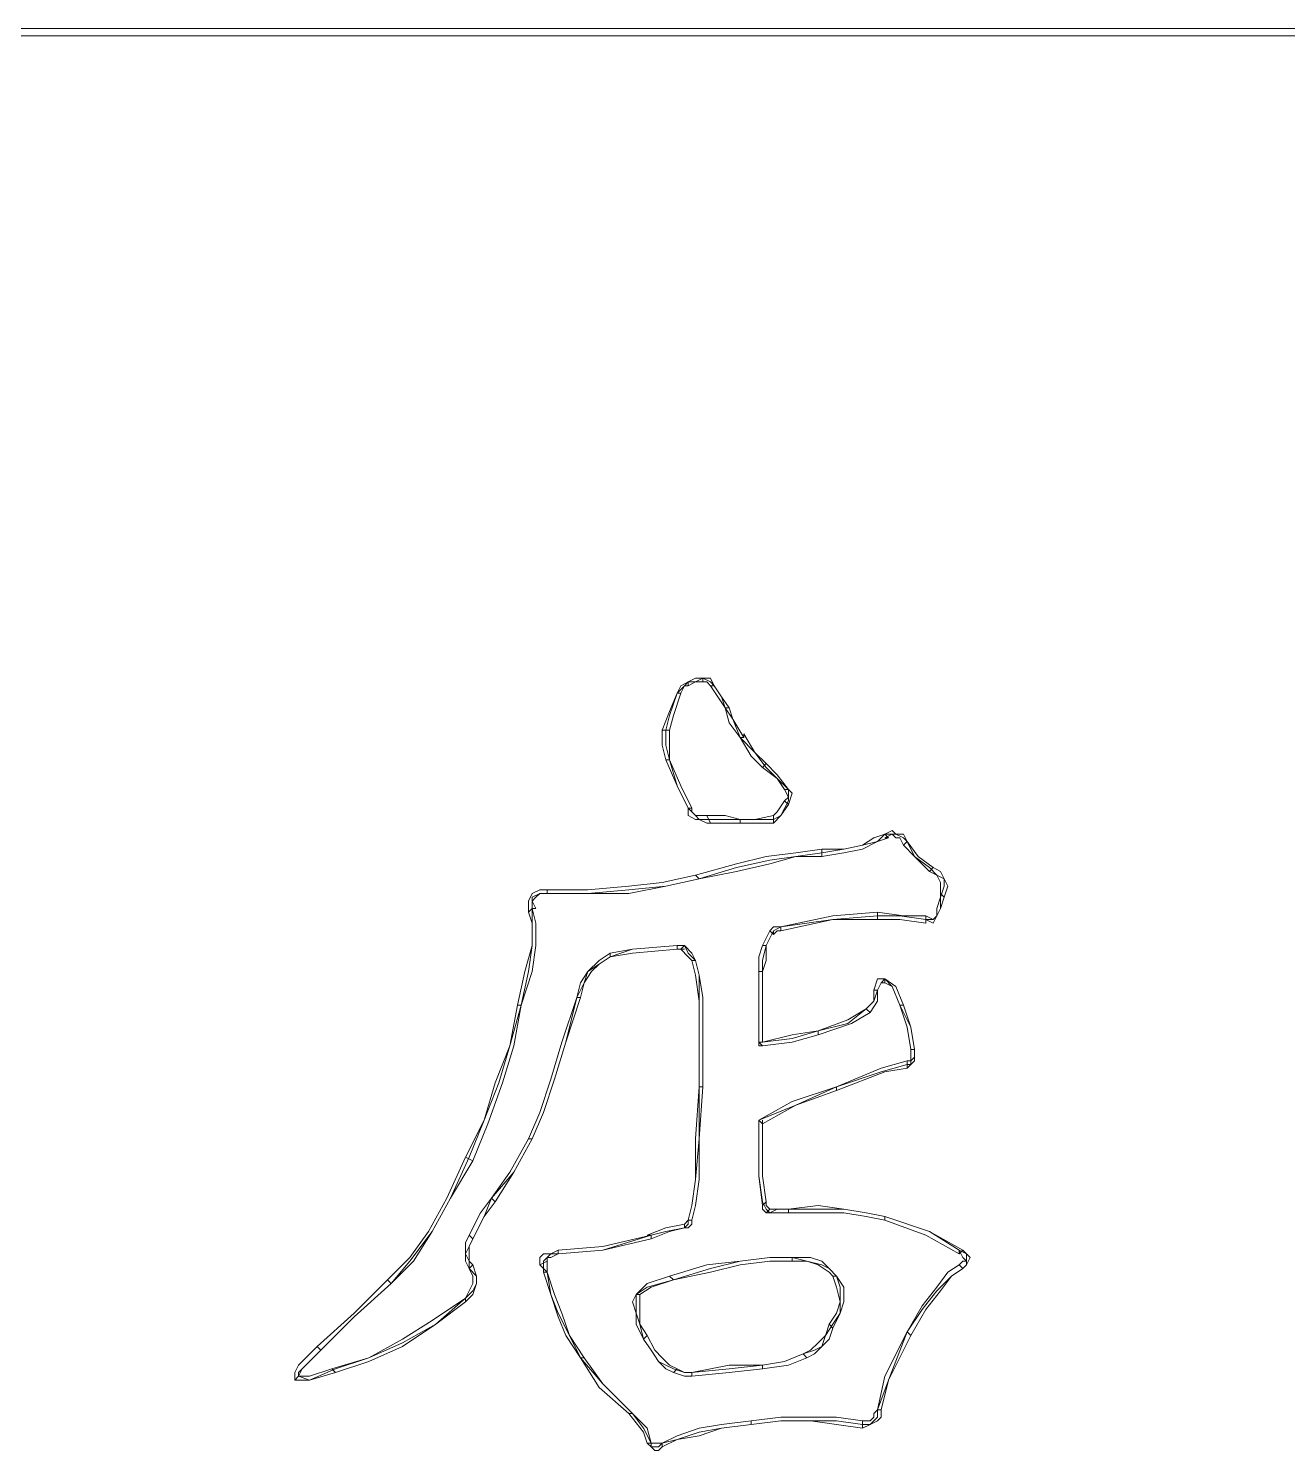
# Model space of a CAD drawing. Extents: x -66030 to 95157, y -13132 to 45879.
# Drawn here: x 73002 to 74327, y 41100 to 42596 of the extents above; entities that cross this region are included whole.
import ezdxf

# ---------------------------------------------------------------- set-up
doc = ezdxf.new("R2010")
doc.units = 0
doc.header["$LTSCALE"] = 100
doc.header["$MEASUREMENT"] = 0
doc.layers.get('0').update_dxf_attribs({"linetype": 'CONTINUOUS'})

msp = doc.modelspace()

# ---------------------------------------------------------------- linework, layer by layer
at = {"lineweight": 0}
for points in [[(67477.6, 42592.4), (67481.5, 42588.5), (75121.6, 42588.5), (75121.6, 42596.3), (67481.5, 42596.3), (67477.6, 42592.4), (67481.5, 42596.3), (67477.6, 42596.3), (67477.6, 42592.4)], [(73684.2, 41897.1), (73676.4, 41873.7), (73672.5, 41858.1), (73672.5, 41842.4), (73676.4, 41826.8), (73684.2, 41799.5), (73695.9, 41776), (73699.8, 41772.1), (73703.7, 41768.2), (73707.6, 41764.3), (73715.4, 41764.3), (73735, 41764.3), (73750.6, 41764.3), (73766.2, 41764.3), (73785.7, 41764.3), (73793.5, 41768.2), (73801.4, 41783.9), (73801.4, 41787.8), (73801.4, 41795.6), (73789.6, 41807.3), (73777.9, 41819), (73766.2, 41834.6), (73750.6, 41850.3), (73742.8, 41869.8), (73735, 41881.5), (73731, 41893.2), (73723.2, 41904.9), (73719.3, 41908.8), (73711.5, 41912.8), (73703.7, 41908.8), (73695.9, 41908.8), (73692, 41904.9), (73684.2, 41897.1)], [(73688.1, 41897.1), (73688.1, 41897.1), (73692, 41904.9), (73695.9, 41904.9), (73695.9, 41908.8), (73688.1, 41904.9), (73684.2, 41897.1), (73684.2, 41897.1)], [(73695.9, 41904.9), (73695.9, 41904.9), (73703.7, 41908.8), (73711.5, 41908.8), (73711.5, 41912.8), (73703.7, 41912.8), (73695.9, 41908.8), (73695.9, 41908.8), (73695.9, 41904.9), (73695.9, 41904.9), (73695.9, 41904.9)], [(73711.5, 41908.8), (73711.5, 41908.8), (73715.4, 41908.8), (73719.3, 41904.9), (73723.2, 41904.9), (73719.3, 41912.8), (73711.5, 41912.8), (73711.5, 41912.8), (73711.5, 41912.8), (73711.5, 41912.8), (73711.5, 41912.8)], [(73719.3, 41904.9), (73719.3, 41904.9), (73727.1, 41893.2), (73735, 41881.5), (73738.9, 41881.5), (73731, 41893.2), (73723.2, 41904.9), (73723.2, 41904.9), (73719.3, 41904.9), (73719.3, 41904.9), (73719.3, 41904.9)], [(73676.4, 41858.1), (73676.4, 41858.1), (73680.3, 41873.7), (73688.1, 41897.1), (73684.2, 41897.1), (73676.4, 41877.6), (73668.6, 41858.1), (73668.6, 41858.1), (73668.6, 41858.1), (73668.6, 41858.1), (73668.6, 41858.1)], [(73735, 41881.5), (73735, 41881.5), (73738.9, 41865.9), (73750.6, 41850.3), (73754.5, 41850.3), (73742.8, 41869.8), (73738.9, 41881.5), (73738.9, 41881.5)], [(73676.4, 41826.8), (73676.4, 41826.8), (73676.4, 41842.4), (73676.4, 41858.1), (73668.6, 41858.1), (73668.6, 41842.4), (73672.5, 41826.8), (73672.5, 41826.8)], [(73750.6, 41850.3), (73750.6, 41850.3), (73762.3, 41830.7), (73774, 41819), (73777.9, 41822.9), (73766.2, 41834.6), (73754.5, 41854.2), (73754.5, 41850.3), (73750.6, 41850.3), (73750.6, 41850.3), (73750.6, 41850.3)], [(73699.8, 41776), (73699.8, 41776), (73688.1, 41799.5), (73676.4, 41826.8), (73672.5, 41826.8), (73684.2, 41799.5), (73695.9, 41776), (73695.9, 41776), (73699.8, 41776), (73699.8, 41776), (73699.8, 41776)], [(73774, 41819), (73774, 41819), (73789.6, 41807.3), (73797.4, 41795.6), (73801.4, 41795.6), (73789.6, 41811.2), (73777.9, 41822.9), (73777.9, 41822.9), (73774, 41819), (73774, 41819), (73774, 41819)], [(73797.4, 41783.9), (73797.4, 41783.9), (73789.6, 41772.1), (73785.7, 41768.2), (73785.7, 41760.4), (73793.5, 41768.2), (73801.4, 41780), (73801.4, 41780), (73797.4, 41783.9), (73797.4, 41783.9), (73797.4, 41783.9)], [(73797.4, 41795.6), (73797.4, 41795.6), (73801.4, 41787.8), (73797.4, 41783.9), (73801.4, 41780), (73805.3, 41791.7), (73801.4, 41795.6), (73801.4, 41795.6), (73797.4, 41795.6), (73797.4, 41795.6), (73797.4, 41795.6)], [(73715.4, 41768.2), (73715.4, 41768.2), (73711.5, 41768.2), (73703.7, 41768.2), (73699.8, 41772.1), (73699.8, 41776), (73695.9, 41776), (73695.9, 41768.2), (73703.7, 41764.3), (73707.6, 41764.3), (73715.4, 41760.4), (73719.3, 41760.4), (73715.4, 41760.4), (73715.4, 41760.4), (73719.3, 41760.4)], [(73750.6, 41764.3), (73750.6, 41764.3), (73735, 41768.2), (73715.4, 41768.2), (73719.3, 41760.4), (73735, 41760.4), (73750.6, 41760.4), (73750.6, 41760.4), (73750.6, 41760.4), (73750.6, 41760.4), (73750.6, 41760.4)], [(73785.7, 41768.2), (73785.7, 41768.2), (73766.2, 41764.3), (73750.6, 41764.3), (73750.6, 41760.4), (73766.2, 41760.4), (73785.7, 41760.4), (73785.7, 41760.4), (73785.7, 41760.4), (73785.7, 41760.4), (73785.7, 41760.4)], [(73520.1, 41569), (73508.4, 41526.1), (73496.7, 41487), (73481.1, 41447.9), (73465.4, 41408.9), (73445.9, 41365.9), (73426.4, 41330.8), (73402.9, 41299.5), (73383.4, 41276.1), (73344.4, 41240.9), (73309.2, 41205.8), (73297.5, 41194.1), (73289.7, 41186.2), (73285.8, 41182.3), (73285.8, 41178.4), (73297.5, 41174.5), (73324.8, 41186.2), (73360, 41198), (73395.1, 41213.6), (73430.3, 41233.1), (73461.5, 41260.5), (73469.3, 41268.3), (73473.3, 41276.1), (73473.3, 41283.9), (73465.4, 41291.7), (73465.4, 41299.5), (73461.5, 41307.3), (73465.4, 41315.1), (73469.3, 41323), (73481.1, 41346.4), (73488.9, 41365.9), (73512.3, 41393.3), (73531.8, 41428.4), (73543.6, 41455.8), (73555.3, 41490.9), (73567, 41530), (73578.7, 41576.8), (73586.5, 41592.5), (73590.4, 41604.2), (73602.1, 41612), (73613.9, 41619.8), (73637.3, 41627.6), (73684.2, 41631.5), (73688.1, 41631.5), (73692, 41631.5), (73695.9, 41623.7), (73703.7, 41615.9), (73707.6, 41600.3), (73707.6, 41572.9), (73707.6, 41537.8), (73707.6, 41483.1), (73707.6, 41428.4), (73703.7, 41385.4), (73699.8, 41358.1), (73695.9, 41342.5), (73695.9, 41338.6), (73692, 41334.7), (73672.5, 41330.8), (73656.8, 41326.9), (73606.1, 41311.2), (73559.2, 41307.3), (73551.4, 41307.3), (73547.5, 41303.4), (73543.6, 41299.5), (73543.6, 41295.6), (73543.6, 41291.7), (73547.5, 41287.8), (73551.4, 41264.4), (73559.2, 41244.8), (73570.9, 41221.4), (73582.6, 41198), (73606.1, 41170.6), (73637.3, 41139.4), (73649, 41123.7), (73656.8, 41108.1), (73656.8, 41104.2), (73660.7, 41104.2), (73664.6, 41104.2), (73668.6, 41108.1), (73684.2, 41112), (73707.6, 41119.8), (73731, 41123.7), (73762.3, 41127.7), (73793.5, 41131.6), (73824.8, 41131.6), (73852.1, 41131.6), (73879.5, 41127.7), (73887.3, 41127.7), (73891.2, 41131.6), (73895.1, 41135.5), (73895.1, 41143.3), (73906.8, 41174.5), (73926.3, 41225.3), (73942, 41248.7), (73957.6, 41268.3), (73973.2, 41283.9), (73984.9, 41291.7), (73988.8, 41295.6), (73988.8, 41299.5), (73988.8, 41307.3), (73981, 41311.2), (73949.8, 41330.8), (73902.9, 41346.4), (73883.4, 41350.3), (73859.9, 41354.2), (73832.6, 41354.2), (73801.4, 41354.2), (73789.6, 41354.2), (73781.8, 41350.3), (73777.9, 41354.2), (73774, 41362), (73770.1, 41389.4), (73770.1, 41447.9), (73809.2, 41463.6), (73852.1, 41483.1), (73899, 41498.7), (73926.3, 41506.5), (73930.3, 41506.5), (73930.3, 41510.4), (73934.2, 41514.3), (73934.2, 41522.2), (73930.3, 41545.6), (73918.5, 41569), (73910.7, 41588.6), (73902.9, 41596.4), (73899, 41592.5), (73895.1, 41584.7), (73891.2, 41572.9), (73883.4, 41565.1), (73863.8, 41549.5), (73832.6, 41541.7), (73805.3, 41533.9), (73774, 41530), (73774, 41580.7), (73774, 41604.2), (73774, 41615.9), (73777.9, 41631.5), (73781.8, 41639.3), (73785.7, 41647.1), (73785.7, 41647.1), (73793.5, 41651.1), (73848.2, 41658.9), (73895.1, 41662.8), (73918.5, 41662.8), (73945.9, 41658.9), (73953.7, 41658.9), (73957.6, 41662.8), (73961.5, 41670.6), (73961.5, 41682.3), (73965.4, 41694), (73965.4, 41701.8), (73957.6, 41705.7), (73949.8, 41713.5), (73934.2, 41725.3), (73926.3, 41740.9), (73922.4, 41744.8), (73914.6, 41748.7), (73910.7, 41748.7), (73902.9, 41748.7), (73895.1, 41740.9), (73879.5, 41737), (73859.9, 41733.1), (73836.5, 41729.2), (73809.2, 41725.3), (73781.8, 41721.4), (73746.7, 41713.5), (73707.6, 41701.8), (73672.5, 41694), (73633.4, 41690.1), (73590.4, 41686.2), (73547.5, 41686.2), (73539.7, 41686.2), (73531.8, 41682.3), (73531.8, 41678.4), (73531.8, 41670.6), (73531.8, 41655), (73531.8, 41631.5), (73527.9, 41604.2), (73520.1, 41569)], [(73836.5, 41725.3), (73836.5, 41725.3), (73859.9, 41729.2), (73879.5, 41733.1), (73895.1, 41740.9), (73906.8, 41744.8), (73902.9, 41748.7), (73891.2, 41744.8), (73879.5, 41737), (73859.9, 41733.1), (73836.5, 41733.1), (73836.5, 41733.1), (73836.5, 41725.3), (73836.5, 41725.3), (73836.5, 41725.3)], [(73906.8, 41744.8), (73902.9, 41744.8), (73910.7, 41748.7), (73914.6, 41744.8), (73918.5, 41744.8), (73922.4, 41737), (73926.3, 41740.9), (73922.4, 41748.7), (73914.6, 41748.7), (73910.7, 41752.6), (73902.9, 41748.7), (73902.9, 41748.7), (73902.9, 41748.7), (73902.9, 41748.7), (73902.9, 41748.7)], [(73922.4, 41737), (73922.4, 41737), (73934.2, 41725.3), (73949.8, 41709.6), (73953.7, 41713.5), (73938.1, 41725.3), (73926.3, 41740.9), (73926.3, 41740.9), (73926.3, 41740.9), (73926.3, 41740.9), (73926.3, 41740.9)], [(73707.6, 41701.8), (73707.6, 41701.8), (73746.7, 41709.6), (73781.8, 41717.5), (73809.2, 41725.3), (73836.5, 41725.3), (73836.5, 41733.1), (73809.2, 41729.2), (73777.9, 41725.3), (73746.7, 41717.5), (73703.7, 41705.7), (73703.7, 41705.7)], [(73949.8, 41709.6), (73949.8, 41709.6), (73957.6, 41705.7), (73961.5, 41697.9), (73961.5, 41694), (73961.5, 41686.2), (73965.4, 41682.3), (73969.3, 41694), (73965.4, 41701.8), (73961.5, 41709.6), (73953.7, 41713.5), (73953.7, 41713.5), (73949.8, 41709.6), (73949.8, 41709.6), (73949.8, 41709.6)], [(73547.5, 41686.2), (73547.5, 41686.2), (73590.4, 41686.2), (73633.4, 41686.2), (73672.5, 41694), (73707.6, 41701.8), (73703.7, 41705.7), (73668.6, 41697.9), (73633.4, 41694), (73590.4, 41690.1), (73547.5, 41690.1), (73547.5, 41690.1)], [(73531.8, 41670.6), (73535.7, 41670.6), (73531.8, 41678.4), (73535.7, 41682.3), (73539.7, 41686.2), (73547.5, 41686.2), (73547.5, 41690.1), (73539.7, 41690.1), (73531.8, 41686.2), (73527.9, 41678.4), (73527.9, 41666.7), (73527.9, 41666.7), (73527.9, 41666.7), (73527.9, 41666.7), (73527.9, 41666.7)], [(73961.5, 41686.2), (73961.5, 41682.3), (73957.6, 41670.6), (73957.6, 41662.8), (73953.7, 41658.9), (73945.9, 41662.8), (73945.9, 41658.9), (73953.7, 41655), (73957.6, 41662.8), (73961.5, 41670.6), (73965.4, 41682.3), (73965.4, 41682.3), (73961.5, 41686.2), (73961.5, 41682.3), (73961.5, 41682.3)], [(73520.1, 41569), (73520.1, 41569), (73531.8, 41604.2), (73535.7, 41631.5), (73535.7, 41655), (73531.8, 41670.6), (73527.9, 41666.7), (73531.8, 41655), (73531.8, 41631.5), (73524, 41604.2), (73516.2, 41569), (73516.2, 41569), (73516.2, 41569), (73516.2, 41569), (73516.2, 41569)], [(73895.1, 41666.7), (73895.1, 41666.7), (73848.2, 41662.8), (73793.5, 41651.1), (73793.5, 41647.1), (73848.2, 41658.9), (73895.1, 41658.9), (73895.1, 41658.9)], [(73945.9, 41662.8), (73945.9, 41662.8), (73922.4, 41662.8), (73895.1, 41666.7), (73895.1, 41658.9), (73918.5, 41658.9), (73945.9, 41655), (73945.9, 41658.9), (73945.9, 41662.8), (73945.9, 41662.8), (73945.9, 41662.8)], [(73793.5, 41651.1), (73793.5, 41651.1), (73785.7, 41651.1), (73781.8, 41647.1), (73785.7, 41643.2), (73789.6, 41647.1), (73793.5, 41647.1), (73793.5, 41647.1), (73793.5, 41651.1), (73793.5, 41651.1), (73793.5, 41651.1)], [(73781.8, 41647.1), (73781.8, 41647.1), (73777.9, 41639.3), (73774, 41631.5), (73777.9, 41631.5), (73781.8, 41639.3), (73785.7, 41647.1), (73785.7, 41643.2), (73781.8, 41647.1), (73781.8, 41647.1), (73781.8, 41647.1)], [(73613.9, 41623.7), (73613.9, 41623.7), (73602.1, 41615.9), (73590.4, 41604.2), (73582.6, 41592.5), (73578.7, 41576.8), (73582.6, 41576.8), (73586.5, 41592.5), (73594.3, 41604.2), (73602.1, 41612), (73613.9, 41619.8), (73613.9, 41619.8), (73613.9, 41619.8), (73613.9, 41619.8), (73613.9, 41619.8)], [(73684.2, 41631.5), (73684.2, 41631.5), (73637.3, 41627.6), (73613.9, 41623.7), (73613.9, 41619.8), (73637.3, 41623.7), (73684.2, 41627.6), (73684.2, 41627.6)], [(73692, 41631.5), (73692, 41631.5), (73688.1, 41631.5), (73684.2, 41631.5), (73684.2, 41627.6), (73688.1, 41627.6), (73692, 41627.6), (73688.1, 41627.6), (73692, 41631.5), (73692, 41631.5), (73692, 41631.5)], [(73703.7, 41615.9), (73703.7, 41615.9), (73699.8, 41623.7), (73692, 41631.5), (73688.1, 41627.6), (73695.9, 41619.8), (73699.8, 41615.9), (73699.8, 41615.9), (73703.7, 41615.9), (73703.7, 41615.9), (73703.7, 41615.9)], [(73774, 41631.5), (73774, 41631.5), (73770.1, 41619.8), (73770.1, 41604.2), (73774, 41604.2), (73777.9, 41615.9), (73777.9, 41631.5), (73777.9, 41631.5), (73777.9, 41631.5), (73777.9, 41631.5), (73777.9, 41631.5)], [(73711.5, 41483.1), (73711.5, 41483.1), (73711.5, 41537.8), (73711.5, 41576.8), (73707.6, 41600.3), (73703.7, 41615.9), (73699.8, 41615.9), (73703.7, 41600.3), (73707.6, 41572.9), (73707.6, 41537.8), (73707.6, 41483.1), (73707.6, 41483.1)], [(73770.1, 41604.2), (73770.1, 41604.2), (73770.1, 41580.7), (73770.1, 41530), (73774, 41530), (73774, 41580.7), (73774, 41604.2), (73774, 41604.2)], [(73895.1, 41584.7), (73895.1, 41584.7), (73899, 41592.5), (73902.9, 41592.5), (73902.9, 41596.4), (73895.1, 41596.4), (73891.2, 41584.7), (73891.2, 41584.7), (73891.2, 41584.7), (73891.2, 41584.7), (73891.2, 41584.7)], [(73902.9, 41592.5), (73902.9, 41592.5), (73910.7, 41588.6), (73918.5, 41569), (73922.4, 41569), (73914.6, 41588.6), (73902.9, 41596.4), (73902.9, 41596.4), (73902.9, 41596.4), (73902.9, 41596.4), (73902.9, 41596.4)], [(73578.7, 41576.8), (73578.7, 41576.8), (73563.1, 41530), (73551.4, 41490.9), (73539.7, 41455.8), (73527.9, 41428.4), (73531.8, 41428.4), (73543.6, 41455.8), (73555.3, 41490.9), (73567, 41530), (73582.6, 41576.8), (73582.6, 41576.8)], [(73887.3, 41561.2), (73887.3, 41561.2), (73895.1, 41572.9), (73895.1, 41584.7), (73891.2, 41584.7), (73891.2, 41572.9), (73883.4, 41565.1), (73883.4, 41565.1), (73883.4, 41565.1), (73883.4, 41565.1), (73883.4, 41565.1)], [(73469.3, 41405), (73469.3, 41405), (73485, 41444), (73500.6, 41487), (73512.3, 41526.1), (73520.1, 41569), (73516.2, 41569), (73508.4, 41526.1), (73492.8, 41487), (73481.1, 41447.9), (73461.5, 41408.9), (73461.5, 41408.9)], [(73832.6, 41537.8), (73832.6, 41537.8), (73867.8, 41549.5), (73887.3, 41561.2), (73883.4, 41565.1), (73863.8, 41553.4), (73832.6, 41541.7), (73832.6, 41541.7), (73832.6, 41541.7), (73832.6, 41541.7), (73832.6, 41541.7)], [(73918.5, 41569), (73918.5, 41569), (73926.3, 41545.6), (73930.3, 41522.2), (73934.2, 41522.2), (73930.3, 41545.6), (73922.4, 41569), (73922.4, 41569), (73918.5, 41569), (73918.5, 41569), (73918.5, 41569)], [(73770.1, 41530), (73774, 41526.1), (73805.3, 41530), (73832.6, 41537.8), (73832.6, 41541.7), (73805.3, 41537.8), (73774, 41530), (73774, 41530), (73770.1, 41530), (73770.1, 41526.1), (73774, 41526.1)], [(73930.3, 41522.2), (73930.3, 41522.2), (73930.3, 41514.3), (73930.3, 41510.4), (73926.3, 41510.4), (73926.3, 41510.4), (73926.3, 41502.6), (73930.3, 41506.5), (73934.2, 41510.4), (73934.2, 41514.3), (73934.2, 41522.2), (73934.2, 41522.2), (73930.3, 41522.2), (73930.3, 41522.2), (73930.3, 41522.2)], [(73926.3, 41510.4), (73926.3, 41510.4), (73899, 41502.6), (73852.1, 41483.1), (73852.1, 41479.2), (73902.9, 41498.7), (73926.3, 41502.6), (73926.3, 41502.6), (73926.3, 41510.4), (73926.3, 41510.4), (73926.3, 41510.4)], [(73699.8, 41342.5), (73699.8, 41342.5), (73703.7, 41358.1), (73707.6, 41385.4), (73707.6, 41428.4), (73711.5, 41483.1), (73707.6, 41483.1), (73703.7, 41428.4), (73703.7, 41385.4), (73699.8, 41358.1), (73695.9, 41342.5), (73695.9, 41342.5), (73695.9, 41342.5), (73695.9, 41342.5), (73695.9, 41342.5)], [(73852.1, 41483.1), (73852.1, 41483.1), (73805.3, 41467.5), (73770.1, 41447.9), (73774, 41444), (73809.2, 41463.6), (73852.1, 41479.2), (73852.1, 41479.2), (73852.1, 41479.2), (73852.1, 41479.2), (73852.1, 41479.2)], [(73770.1, 41447.9), (73770.1, 41447.9), (73770.1, 41389.4), (73774, 41358.1), (73777.9, 41362), (73774, 41389.4), (73774, 41447.9), (73774, 41444), (73770.1, 41447.9), (73770.1, 41447.9), (73770.1, 41447.9)], [(73527.9, 41428.4), (73527.9, 41428.4), (73508.4, 41393.3), (73488.9, 41365.9), (73492.8, 41362), (73512.3, 41393.3), (73531.8, 41428.4), (73531.8, 41428.4), (73531.8, 41428.4), (73531.8, 41428.4), (73531.8, 41428.4)], [(73383.4, 41276.1), (73383.4, 41276.1), (73406.9, 41299.5), (73426.4, 41330.8), (73445.9, 41365.9), (73469.3, 41405), (73461.5, 41408.9), (73442, 41365.9), (73422.5, 41330.8), (73402.9, 41303.4), (73379.5, 41280), (73379.5, 41280)], [(73488.9, 41365.9), (73488.9, 41365.9), (73477.2, 41350.3), (73465.4, 41326.9), (73469.3, 41323), (73481.1, 41346.4), (73492.8, 41362), (73492.8, 41362), (73488.9, 41365.9), (73488.9, 41365.9), (73488.9, 41365.9)], [(73774, 41358.1), (73774, 41358.1), (73774, 41354.2), (73777.9, 41350.3), (73781.8, 41354.2), (73777.9, 41358.1), (73777.9, 41362), (73777.9, 41362)], [(73777.9, 41350.3), (73781.8, 41350.3), (73789.6, 41350.3), (73801.4, 41350.3), (73801.4, 41354.2), (73789.6, 41354.2), (73781.8, 41354.2), (73781.8, 41354.2), (73777.9, 41350.3), (73777.9, 41350.3), (73781.8, 41350.3)], [(73801.4, 41350.3), (73801.4, 41350.3), (73832.6, 41350.3), (73859.9, 41350.3), (73883.4, 41346.4), (73902.9, 41342.5), (73902.9, 41346.4), (73883.4, 41350.3), (73859.9, 41354.2), (73832.6, 41358.1), (73801.4, 41354.2), (73801.4, 41354.2), (73801.4, 41350.3), (73801.4, 41350.3), (73801.4, 41350.3)], [(73656.8, 41323), (73656.8, 41323), (73676.4, 41330.8), (73692, 41334.7), (73692, 41338.6), (73672.5, 41334.7), (73652.9, 41326.9), (73656.8, 41326.9), (73656.8, 41323), (73656.8, 41323), (73656.8, 41323)], [(73692, 41334.7), (73695.9, 41334.7), (73699.8, 41338.6), (73699.8, 41342.5), (73695.9, 41342.5), (73692, 41338.6), (73692, 41338.6), (73692, 41338.6), (73692, 41334.7), (73695.9, 41334.7), (73695.9, 41334.7)], [(73902.9, 41342.5), (73902.9, 41342.5), (73945.9, 41326.9), (73981, 41307.3), (73984.9, 41311.2), (73949.8, 41330.8), (73902.9, 41346.4), (73902.9, 41346.4)], [(73465.4, 41326.9), (73465.4, 41326.9), (73461.5, 41319), (73461.5, 41307.3), (73461.5, 41299.5), (73465.4, 41291.7), (73469.3, 41295.6), (73465.4, 41299.5), (73465.4, 41307.3), (73465.4, 41315.1), (73469.3, 41323), (73469.3, 41323), (73469.3, 41323), (73469.3, 41323), (73469.3, 41323)], [(73559.2, 41307.3), (73559.2, 41307.3), (73606.1, 41311.2), (73656.8, 41323), (73656.8, 41326.9), (73606.1, 41315.1), (73559.2, 41311.2), (73559.2, 41311.2), (73559.2, 41311.2), (73559.2, 41311.2), (73559.2, 41311.2)], [(73547.5, 41299.5), (73547.5, 41299.5), (73547.5, 41299.5), (73547.5, 41303.4), (73551.4, 41303.4), (73559.2, 41307.3), (73559.2, 41311.2), (73551.4, 41307.3), (73543.6, 41307.3), (73539.7, 41303.4), (73539.7, 41295.6), (73539.7, 41295.6), (73547.5, 41299.5), (73547.5, 41299.5), (73547.5, 41299.5)], [(73981, 41307.3), (73981, 41311.2), (73984.9, 41303.4), (73988.8, 41299.5), (73984.9, 41299.5), (73981, 41295.6), (73984.9, 41291.7), (73988.8, 41295.6), (73992.7, 41303.4), (73988.8, 41307.3), (73984.9, 41311.2), (73984.9, 41311.2), (73984.9, 41311.2), (73984.9, 41311.2), (73984.9, 41311.2)], [(73465.4, 41291.7), (73465.4, 41291.7), (73469.3, 41283.9), (73469.3, 41276.1), (73465.4, 41268.3), (73461.5, 41260.5), (73461.5, 41256.6), (73469.3, 41264.4), (73473.3, 41276.1), (73473.3, 41283.9), (73469.3, 41295.6), (73469.3, 41295.6), (73465.4, 41291.7), (73465.4, 41291.7), (73465.4, 41291.7)], [(73547.5, 41287.8), (73547.5, 41287.8), (73547.5, 41291.7), (73547.5, 41299.5), (73539.7, 41295.6), (73543.6, 41291.7), (73543.6, 41287.8), (73543.6, 41287.8), (73547.5, 41287.8), (73547.5, 41287.8), (73547.5, 41287.8)], [(73805.3, 41303.4), (73820.9, 41299.5), (73836.5, 41295.6), (73844.3, 41291.7), (73852.1, 41283.9), (73856, 41272.2), (73856, 41256.6), (73856, 41244.8), (73848.2, 41233.1), (73840.4, 41221.4), (73836.5, 41209.7), (73828.7, 41205.8), (73817, 41201.9), (73797.4, 41194.1), (73774, 41190.1), (73738.9, 41186.2), (73699.8, 41182.3), (73692, 41182.3), (73680.3, 41186.2), (73672.5, 41190.1), (73664.6, 41194.1), (73656.8, 41205.8), (73649, 41217.5), (73645.1, 41233.1), (73641.2, 41244.8), (73641.2, 41256.6), (73641.2, 41264.4), (73652.9, 41272.2), (73680.3, 41280), (73719.3, 41291.7), (73750.6, 41299.5), (73781.8, 41303.4), (73805.3, 41303.4)], [(73805.3, 41303.4), (73805.3, 41303.4), (73781.8, 41303.4), (73750.6, 41299.5), (73715.4, 41295.6), (73676.4, 41283.9), (73680.3, 41280), (73719.3, 41287.8), (73750.6, 41295.6), (73781.8, 41299.5), (73805.3, 41299.5), (73805.3, 41299.5), (73805.3, 41299.5), (73805.3, 41299.5), (73805.3, 41299.5)], [(73852.1, 41283.9), (73852.1, 41283.9), (73844.3, 41291.7), (73836.5, 41299.5), (73824.8, 41303.4), (73805.3, 41303.4), (73805.3, 41299.5), (73820.9, 41299.5), (73832.6, 41295.6), (73844.3, 41287.8), (73848.2, 41283.9), (73848.2, 41283.9), (73848.2, 41283.9), (73848.2, 41283.9), (73848.2, 41283.9)], [(73981, 41295.6), (73981, 41295.6), (73969.3, 41287.8), (73957.6, 41272.2), (73942, 41252.6), (73926.3, 41225.3), (73930.3, 41221.4), (73945.9, 41248.7), (73961.5, 41268.3), (73973.2, 41283.9), (73984.9, 41291.7), (73984.9, 41291.7), (73984.9, 41291.7), (73984.9, 41291.7), (73984.9, 41291.7)], [(73309.2, 41205.8), (73309.2, 41205.8), (73344.4, 41240.9), (73383.4, 41276.1), (73379.5, 41280), (73344.4, 41244.8), (73305.3, 41209.7), (73305.3, 41209.7), (73309.2, 41205.8), (73309.2, 41205.8), (73309.2, 41205.8)], [(73586.5, 41198), (73586.5, 41198), (73570.9, 41221.4), (73563.1, 41244.8), (73555.3, 41264.4), (73547.5, 41287.8), (73543.6, 41287.8), (73551.4, 41264.4), (73559.2, 41240.9), (73567, 41221.4), (73582.6, 41198), (73582.6, 41198)], [(73676.4, 41283.9), (73676.4, 41283.9), (73652.9, 41276.1), (73641.2, 41264.4), (73645.1, 41264.4), (73656.8, 41272.2), (73680.3, 41280), (73680.3, 41280), (73680.3, 41280), (73680.3, 41280), (73680.3, 41280)], [(73848.2, 41229.2), (73848.2, 41229.2), (73856, 41244.8), (73859.9, 41256.6), (73859.9, 41272.2), (73852.1, 41283.9), (73848.2, 41283.9), (73852.1, 41272.2), (73856, 41256.6), (73852.1, 41244.8), (73844.3, 41233.1), (73844.3, 41233.1), (73844.3, 41233.1), (73844.3, 41233.1), (73844.3, 41233.1)], [(73461.5, 41260.5), (73461.5, 41260.5), (73426.4, 41237), (73395.1, 41217.5), (73360, 41198), (73320.9, 41186.2), (73324.8, 41182.3), (73360, 41194.1), (73395.1, 41209.7), (73430.3, 41233.1), (73461.5, 41256.6), (73461.5, 41256.6)], [(73641.2, 41264.4), (73641.2, 41264.4), (73637.3, 41256.6), (73641.2, 41244.8), (73641.2, 41233.1), (73649, 41217.5), (73652.9, 41221.4), (73645.1, 41233.1), (73645.1, 41244.8), (73645.1, 41252.6), (73645.1, 41264.4), (73645.1, 41264.4), (73641.2, 41264.4), (73641.2, 41264.4), (73641.2, 41264.4)], [(73820.9, 41198), (73820.9, 41198), (73828.7, 41201.9), (73836.5, 41209.7), (73844.3, 41217.5), (73848.2, 41229.2), (73844.3, 41233.1), (73840.4, 41221.4), (73832.6, 41213.6), (73824.8, 41205.8), (73817, 41201.9), (73817, 41201.9), (73817, 41201.9), (73817, 41201.9), (73817, 41201.9)], [(73649, 41217.5), (73649, 41217.5), (73656.8, 41205.8), (73664.6, 41194.1), (73672.5, 41186.2), (73680.3, 41182.3), (73684.2, 41186.2), (73676.4, 41190.1), (73668.6, 41198), (73660.7, 41205.8), (73652.9, 41221.4), (73652.9, 41221.4), (73652.9, 41221.4), (73652.9, 41221.4), (73652.9, 41221.4)], [(73926.3, 41225.3), (73926.3, 41225.3), (73902.9, 41178.4), (73895.1, 41143.3), (73899, 41143.3), (73906.8, 41174.5), (73930.3, 41221.4), (73930.3, 41221.4)], [(73285.8, 41178.4), (73285.8, 41178.4), (73285.8, 41178.4), (73289.7, 41186.2), (73297.5, 41194.1), (73309.2, 41205.8), (73305.3, 41209.7), (73293.6, 41198), (73285.8, 41190.1), (73281.9, 41182.3), (73281.9, 41174.5), (73281.9, 41174.5), (73281.9, 41174.5), (73281.9, 41174.5), (73281.9, 41174.5)], [(73774, 41186.2), (73774, 41186.2), (73801.4, 41190.1), (73820.9, 41198), (73817, 41201.9), (73797.4, 41194.1), (73774, 41190.1), (73774, 41190.1), (73774, 41186.2), (73774, 41186.2), (73774, 41186.2)], [(73320.9, 41186.2), (73320.9, 41186.2), (73297.5, 41178.4), (73285.8, 41178.4), (73281.9, 41174.5), (73297.5, 41174.5), (73324.8, 41182.3), (73324.8, 41182.3), (73320.9, 41186.2), (73320.9, 41186.2), (73320.9, 41186.2)], [(73637.3, 41139.4), (73637.3, 41139.4), (73606.1, 41170.6), (73586.5, 41198), (73582.6, 41198), (73602.1, 41166.7), (73633.4, 41139.4), (73633.4, 41139.4), (73637.3, 41139.4), (73637.3, 41139.4), (73637.3, 41139.4)], [(73680.3, 41182.3), (73680.3, 41182.3), (73692, 41178.4), (73699.8, 41178.4), (73699.8, 41182.3), (73692, 41182.3), (73684.2, 41186.2), (73684.2, 41186.2), (73684.2, 41186.2), (73684.2, 41186.2), (73684.2, 41186.2)], [(73699.8, 41178.4), (73699.8, 41178.4), (73738.9, 41182.3), (73774, 41186.2), (73774, 41190.1), (73738.9, 41190.1), (73699.8, 41182.3), (73699.8, 41182.3), (73699.8, 41182.3), (73699.8, 41182.3), (73699.8, 41182.3)], [(73895.1, 41143.3), (73895.1, 41143.3), (73891.2, 41139.4), (73891.2, 41135.5), (73887.3, 41131.6), (73879.5, 41131.6), (73879.5, 41123.7), (73887.3, 41127.7), (73895.1, 41131.6), (73899, 41135.5), (73899, 41143.3), (73899, 41143.3), (73895.1, 41143.3), (73895.1, 41143.3), (73895.1, 41143.3)], [(73656.8, 41108.1), (73656.8, 41108.1), (73652.9, 41123.7), (73637.3, 41139.4), (73633.4, 41139.4), (73649, 41119.8), (73652.9, 41108.1), (73652.9, 41108.1), (73652.9, 41108.1), (73652.9, 41108.1), (73652.9, 41108.1)], [(73762.3, 41131.6), (73762.3, 41131.6), (73731, 41127.7), (73707.6, 41123.7), (73684.2, 41115.9), (73668.6, 41108.1), (73668.6, 41104.2), (73684.2, 41112), (73707.6, 41115.9), (73731, 41123.7), (73762.3, 41127.7), (73762.3, 41127.7), (73762.3, 41127.7), (73762.3, 41127.7), (73762.3, 41127.7)], [(73879.5, 41131.6), (73879.5, 41131.6), (73852.1, 41135.5), (73824.8, 41135.5), (73793.5, 41135.5), (73762.3, 41131.6), (73762.3, 41127.7), (73793.5, 41131.6), (73824.8, 41131.6), (73852.1, 41127.7), (73879.5, 41123.7), (73879.5, 41123.7), (73879.5, 41123.7), (73879.5, 41123.7), (73879.5, 41123.7)], [(73668.6, 41108.1), (73668.6, 41108.1), (73664.6, 41108.1), (73660.7, 41108.1), (73660.7, 41108.1), (73656.8, 41108.1), (73652.9, 41108.1), (73656.8, 41104.2), (73660.7, 41100.3), (73664.6, 41100.3), (73668.6, 41104.2), (73668.6, 41104.2), (73668.6, 41108.1), (73668.6, 41108.1), (73668.6, 41108.1)]]:
    msp.add_lwpolyline(points, close=True, dxfattribs=at)

doc.saveas('drawing.dxf')
